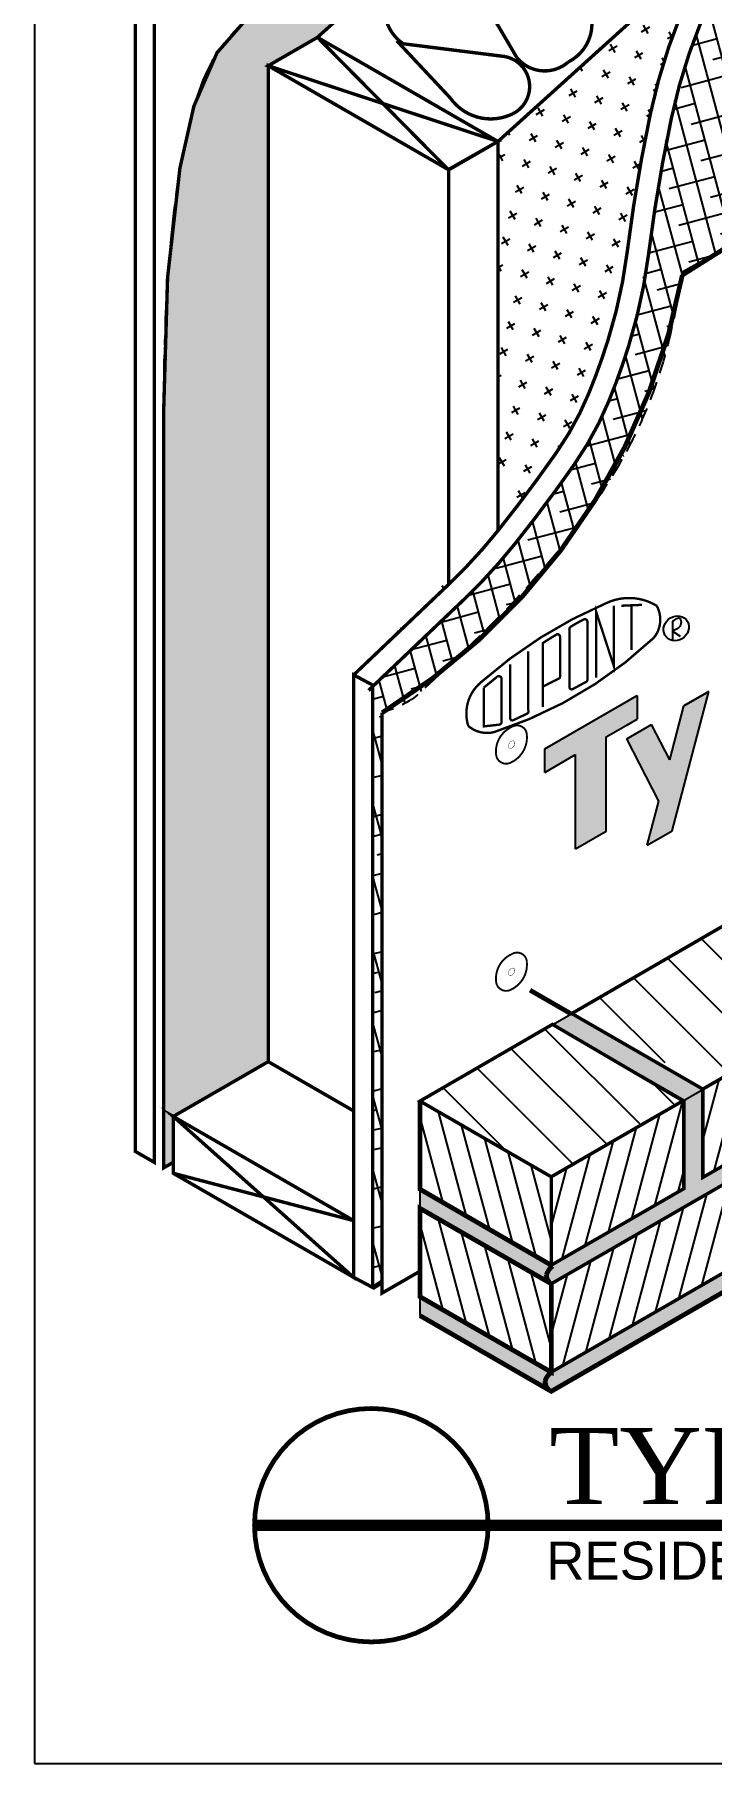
# Model space of a CAD drawing. Extents: x -7.5 to 66.5, y -293.2 to -219.2.
# Drawn here: x -7.46 to 10.4, y -293.16 to -247.5 of the extents above; entities that cross this region are included whole.
import ezdxf

# ---------------------------------------------------------------- set-up
doc = ezdxf.new("R2010")
doc.units = 0
doc.header["$MEASUREMENT"] = 0
doc.linetypes.add('CENTER', pattern=[2, 1.25, -0.25, 0.25, -0.25])
doc.linetypes.add('DASHED', pattern=[0.75, 0.5, -0.25])
doc.layers.get('0').update_dxf_attribs({"linetype": 'CONTINUOUS'})
for name, color, linetype in [('CLADDING', 242, 'CONTINUOUS'), ('DUPONTLOGO', 7, 'CONTINUOUS'), ('FASTENING', 1, 'CONTINUOUS'), ('INSULATION', 40, 'CONTINUOUS'), ('STRUCTURE', 7, 'CONTINUOUS'), ('TITLE', 7, 'CONTINUOUS'), ('TYVEK', 5, 'DASHED'), ('VAPOURBARRIER', 114, 'CENTER')]:
    doc.layers.add(name, color=color, linetype=linetype)
doc.styles.add('DETAILS', font='sanss___.ttf', dxfattribs={"height": 1})
doc.styles.add('TITLE', font='TIMES.TTF', dxfattribs={"height": 2})

# ---------------------------------------------------------------- blocks, each defined once
blk = doc.blocks.new('A$C1409495A')
at = {"layer": 'DUPONTLOGO', "color": 242}
for p, q in [((0.2343235615273898, 0.523827359091797), (0.2343235615273898, 1.616091367395711e-07)), ((0.2343235615273898, 0.2619137603504669), (0.4408312526641112, 0.1288168849679323))]:
    blk.add_line(p, q, dxfattribs=at)
blk.add_ellipse((0.333973993873542, 0.3360725358395484), major_axis=(0.2603864479023359, 0.231586749987972), ratio=0.9031737347499492, dxfattribs=at)
blk.add_spline([(0.2343235615273898, 0.523827359091797), (0.4345512185534517, 0.5967801724010542), (0.456416738787766, 0.4563911861724819), (0.2343235615273898, 0.2619137603504669)], degree=3, dxfattribs=at)
blk = doc.blocks.new('A$C235C7AA6')
at = {"layer": 'DUPONTLOGO', "color": 242, "const_width": 0.0625}
for points in [[(5.053438395864305, 3.391175599453163, 0.2530471761235015), (3.720675526179093, 3.459164116987722, 0.07972335578768912), (0.4339447446127451, 1.385252718025413, 0.3090981042493069), (0.0816613690703889, 0.215442131146574, 0.2445789777812918), (0.7657789845225125, 0.05438130078528047, 0.1119686500757733), (4.975578483875779, 2.541518416293684, 0.3084123611654776), (5.053438395864305, 3.391175599453163, -44.22692214510914)], [(2.973354735814155, 2.947594645697109), (2.795485166980598, 2.844487362579002, 0.250511363810235), (2.749241240464016, 2.769823238802246), (2.75279791138064, 1.240985153079919, 0.5403660809179712), (2.834618153197425, 1.187655059820599), (3.190354889331047, 1.379648046386137, 0.336420183187035), (3.225928803097759, 1.457866734574736), (3.225928803097759, 2.968928676214546, 0.5629036599054754), (3.126322805164364, 3.029369559309089), (2.973354735814155, 2.947594645697109)], [(2.045471887237909, 0.7146106380560013), (2.045471887237909, 2.405108320020645), (2.403655785872616, 2.627856593806655, -0.610724942295144), (2.503151313271246, 2.568191403039236), (2.503151313271246, 1.522071469518778, -0.1623462477363966), (2.487233950114387, 1.474340645713937), (2.061391651928261, 1.259546955558335)], [(1.188344431259395, 1.848025986411471), (1.188344431259395, 0.4219288009817319, 0.4650930146505482), (1.258023505369238, 0.3632236748080686), (1.632468186432561, 0.5393373923179752, 0.3893833228188269), (1.665508482496989, 0.6200559026749488), (1.665508482496989, 2.183057671025836)], [(0.489969906972874, 1.227383130664293), (0.489969906972874, 0.2044060690836886), (0.8945538317934734, 0.2496702909484156, 0.4287751426516672), (0.960977843193632, 0.337182337961849), (0.960977843193632, 1.456722297715032, 0.6741805998924768), (0.8341696768111433, 1.508022635034422), (0.489969906972874, 1.227383130664293)]]:
    blk.add_lwpolyline(points, format="xyb", dxfattribs=at)
for points in [[(3.45396943125894, 1.489112277336233), (3.453969431259395, 3.240084655674082), (3.922719431259281, 1.799054998622523), (3.922719431259395, 3.390737997939311)], [(4.118031931259281, 3.390737997939311), (4.664906931259111, 3.414419352518507), (4.390437135866705, 3.40340441309786), (4.390437135866705, 2.225946646577995)]]:
    blk.add_lwpolyline(points, dxfattribs=at)
at = {"layer": 'DUPONTLOGO', "color": 242}
blk.add_blockref('A$C1409495A', (5.235941848613777, 2.459505094448105), dxfattribs=at)
blk = doc.blocks.new('A$C75422246')
at = {"layer": 'STRUCTURE'}
for points, const_width in [([(1.674398539479625, 1.577320099107055, 0.5655532621440619), (0.8987215331621883, 1.993011479701181, 0.3241944426603776), (0.04997871842306267, 0.5605629665240031, 0.5650898043133372), (0.848136404993511, 0.1111688816761216, 0.3155850526292971), (1.674398539479625, 1.577320099107055, 0.577350269189626)], 0.1), ([(1.031631028562803, 1.151078264046731, 0.5655532621440619), (0.8764956272993167, 1.234216540165562, 0.3241944426603776), (0.7067470643514895, 0.9477268375301264, 0.5650898043133372), (0.8663786016655806, 0.8578480205605388, 0.3155850526292971), (1.031631028562803, 1.151078264046731, 0.577350269189626)], 0.02)]:
    blk.add_lwpolyline(points, format="xyb", dxfattribs=dict(at, const_width=const_width))
blk = doc.blocks.new('A$C374643C7')
at = {"layer": 'INSULATION', "xscale": 0.5, "yscale": 0.5, "zscale": 0.5}
blk.add_blockref('A$C75422246', (-9.447751381230773e-08, -7.725697237503937e-07), dxfattribs=at)

msp = doc.modelspace()

# ---------------------------------------------------------------- hatches: boundary and pattern name
at = {"layer": 'CLADDING'}
h = msp.add_hatch(dxfattribs=at)
h.set_pattern_fill('ZIGZAG', color=254, scale=4, angle=59.99999999999999, style=0)
h.set_pattern_definition([(59.99999999999999, (-379.8492787600583, -262.6702526247009), (-0.1830127018922192, 0.6830127018922194), [0.5, -0.5]), (150, (-379.5992787600583, -262.2372399228086), (-0.6830127018922193, -0.1830127018922192), [0.5, -0.5])])
edge = h.paths.add_edge_path()
edge.add_line((12.56521923045273, -236.3013013002542), (13.86425733612981, -235.5513013002541))
edge.add_line((13.86425733612981, -235.5513013002541), (26.42162569100418, -228.301301300254))
edge.add_line((26.42162569100418, -228.301301300254), (27.47066379668076, -227.6956388675515))
edge.add_line((27.47066379668076, -227.6956388675515), (27.47066379668075, -227.4069637329567))
edge.add_line((27.47066379668075, -227.4069637329567), (2.302463425002475, -241.9378309925634))
edge.add_spline(control_points=[(2.302463425002486, -241.9378309925635), (-0.7578864473253475, -246.7125052989014), (-4.210912280244713, -246.9748518839021), (-4.049229298362945, -257.2456069903071), (-4.046924067808902, -257.2385408568867), (-4.049229298362945, -257.2456069903071)], knot_values=[0, 0, 0, 0, 6.202530179452576, 17.27267891957846, 17.29541825971954, 17.29541825971954, 17.29541825971954, 17.29541825971954], degree=3, periodic=0)
edge.add_line((-4.049229298362945, -257.2456069903071), (-4.049229298362945, -277.4301381399812))
edge.add_line((-4.049229298362945, -277.4301381399812), (-3.799229298362945, -277.2858005726837))
edge.add_line((-3.799229298362945, -277.2858005726837), (-3.799229298362945, -276.0744757072788))
edge.add_line((-3.799229298362945, -276.0744757072788), (-1.291187230098046, -274.6264569440273))
edge.add_line((-1.291187230098046, -274.6264569440273), (-1.29118723009816, -248.319823327521))
edge.add_line((-1.29118723009816, -248.319823327521), (0.007850875578626404, -247.5698233275211))
edge.add_line((0.007850875578626305, -247.5698233275211), (12.56521923045273, -236.3013013002542))
h = msp.add_hatch(dxfattribs=at)
h.set_pattern_fill('ANSI38', color=63, scale=4, angle=59.99999999999999, style=0)
h.set_pattern_definition([(104.9999999999999, (-379.8492787600583, -262.6702526247009), (-0.4829629131445342, -0.1294095225512603), []), (195, (-379.8492787600583, -262.6702526247009), (-0.836516303737808, -0.7417819582470547), [1.25, -0.75])])
edge = h.paths.add_edge_path()
edge.add_line((18.37860621491111, -239.287995596102), (32.96391042245198, -230.8671662856655))
edge.add_line((32.96391042245198, -230.8671662856655), (32.96391042245198, -230.5784911510707))
edge.add_line((32.96391042245198, -230.5784911510707), (14.24407271690315, -241.3863944895556))
edge.add_spline(control_points=[(14.24407271690319, -241.3863944895556), (12.50161032017576, -243.4103617410117), (8.734683725722505, -247.7858570631097), (9.050378561075206, -257.6512760856255), (4.096585503506446, -262.2393091650613), (1.463910422450169, -264.6776024524316)], knot_values=[0, 0, 0, 0, 7.79390535834013, 16.84918390441189, 27.11992689184162, 27.11992689184162, 27.11992689184162, 27.11992689184162], degree=3, periodic=0)
edge.add_line((1.463910422451761, -264.6776024524302), (1.463910422451647, -280.5901802743172))
edge.add_line((1.463910422451647, -280.5901802743172), (1.713910422451536, -280.4458427070198))
edge.add_line((1.713910422451536, -280.4458427070198), (1.713910422451647, -265.4112754323003))
edge.add_spline(control_points=[(1.713910422451647, -265.4112754323004), (2.367574515841454, -265.2036648713885), (2.592477150118668, -264.9953698733123), (4.23404816696592, -263.4657238564826), (5.646429382002736, -262.1036399640757), (7.358153280000977, -259.8634105255206), (7.846405212915158, -259.1202030481373), (8.460484084051302, -257.9311430086893), (8.645380967806148, -257.5224625630718), (8.968024025655211, -256.6785204932335), (9.102992795697617, -256.2489112991522), (9.401769770598378, -255.13375897653), (9.537478421907224, -254.4437693268456), (9.654143227537531, -253.7586325255078)], knot_values=[13.64538803699946, 13.64538803699946, 13.64538803699946, 13.64538803699946, 14.51989920579396, 14.51989920579396, 20.03308609947003, 20.03308609947003, 22.57030622210672, 22.57030622210672, 23.83891628342507, 23.83891628342507, 25.10752634474342, 25.10752634474342, 27.11992689184159, 27.11992689184159, 27.11992689184159, 27.11992689184159], degree=3, periodic=0)
edge.add_line((9.654143227535206, -253.7586325255189), (11.1783129104685, -252.8786527487867))
edge.add_line((11.1783129104685, -252.8786527487867), (11.17831291046849, -252.389759412811))
edge.add_arc((26.84634182090389, -252.4709839168622), 15.66823944667357, 122.71356302122581, 179.7029760659582, ccw=False)
h = msp.add_hatch(color=253, dxfattribs=at)
h.paths.add_polyline_path([(30.1780120375898, -252.4636393398136, -0.5074293250186993), (30.17801203758978, -251.9636393398136), (26.71391042245199, -249.9636393398136), (26.71391042245199, -250.4636393398136)])
h.paths.add_polyline_path([(22.71391042245199, -255.1063737499056), (22.71391042245199, -255.6063737499056), (26.18441754165916, -257.6100719694045), (26.28299256211524, -257.5531596548088, -0.7894647911957463), (26.17801203758971, -257.1063737499055)])
h.paths.add_polyline_path([(18.71391042245199, -260.2565045989952), (18.71391042245198, -260.7565045989952), (22.17801203759042, -262.7565045989957, -0.5074293250195784), (22.17801203758957, -262.2565045989951)])
h.paths.add_polyline_path([(14.72031592652142, -265.4029372285862), (14.72031592652144, -265.9029372285861), (18.17801203759139, -267.8992390090883, -0.5074293250205554), (18.17801203758959, -267.3992390090872)])
h.paths.add_polyline_path([(14.1844175416589, -273.045671638678), (14.19848962914263, -273.0375471151812, -0.5527897492273373), (14.17801203758957, -272.5419734191792), (10.72031592652142, -270.5456716386781), (10.72031592652144, -271.0456716386781)])
h.paths.add_polyline_path([(9.681214789624011, -275.6455969597807), (10.17801203758944, -275.3587709349353), (10.17801203758944, -275.3513744959378), (6.720315926521215, -273.3550727154366), (6.21711317448642, -273.6455969597808)])
h.paths.add_polyline_path([(6.178012037590195, -280.5015053450276, -0.5074293250193457), (6.178012037589607, -280.0015053450271), (2.713910422451761, -278.0015053450269), (2.713910422451761, -278.5015053450271)])
h.paths.add_polyline_path([(6.178012037590195, -283.3348386783611, -0.5074293250196761), (6.178012037589434, -282.8348386783605), (2.713910422451761, -280.8348386783605), (2.713910422451761, -281.3348386783606)])
h = msp.add_hatch(dxfattribs=at)
h.set_pattern_fill('ANSI31', color=256, scale=8, angle=90, style=0)
h.set_pattern_definition([(135, (-391.842873255989, -278.1021540744756), (-0.7071067811865476, -0.7071067811865475), [])])
h.paths.add_polyline_path([(14.28749420645414, -272.9861602985114), (10.82339259131635, -270.9861602985114), (6.823392591316122, -273.29556137527), (10.28749420645403, -275.29556137527)])
h = msp.add_hatch(dxfattribs=at)
h.set_pattern_fill('ANSI31', color=256, scale=4, angle=30, style=0)
h.set_pattern_definition([(74.99999999999999, (-395.8492787600586, -283.2485867040664), (-0.4829629131445341, 0.1294095225512605), [])])
h.paths.add_polyline_path([(17.67801203758944, -273.3545808103489), (17.67801203758944, -271.0212474770155), (10.17801203758944, -275.3513744959378), (10.17801203758955, -277.6847078292711)])
h = msp.add_hatch(dxfattribs=at)
h.set_pattern_fill('ANSI31', color=256, scale=8, angle=90, style=0)
h.set_pattern_definition([(135, (-379.8492787600583, -262.6702526247009), (-0.7071067811865476, -0.7071067811865475), [])])
h.paths.add_polyline_path([(2.713910422451956, -275.6681720116939), (6.178012037589444, -277.6681720116938), (9.678012037589326, -275.6474460695301), (9.678012037589324, -275.6437478500313), (6.217113174486435, -273.6455969597808)])
msp.add_hatch(color=254, dxfattribs=at).paths.add_polyline_path([(13.67801203758944, -276.1713783261049), (13.67801203758944, -278.5047116594383), (6.178012037589554, -282.8348386783605, 0.5074293250188395), (6.17801203758944, -283.3348386783605), (14.17801203758955, -278.7160365248435), (14.17801203758955, -275.38270319151), (10.17801203758944, -277.6921042682686), (10.17801203758944, -275.3587709349353), (9.678012037589326, -275.6474460695301), (9.678012037589326, -277.9807794028634), (6.178012037590349, -280.0015053450264, 0.5074293250196268), (6.17801203758944, -280.5015053450271)])
h = msp.add_hatch(dxfattribs=at)
h.set_pattern_fill('ANSI31', color=256, scale=4, angle=59.99999999999999, style=0)
h.set_pattern_definition([(104.9999999999999, (-403.8492787600586, -290.7081186299147), (-0.4829629131445342, -0.1294095225512603), [])])
h.paths.add_polyline_path([(6.17801203758944, -277.668172011694), (2.713910422451761, -275.668172011694), (2.713910422451761, -278.0015053450273), (6.17801203758944, -280.0015053450273)])
h = msp.add_hatch(dxfattribs=at)
h.set_pattern_fill('ANSI31', color=256, scale=4, angle=30, style=0)
h.set_pattern_definition([(74.99999999999999, (-407.8266815453395, -290.1711398653384), (-0.4829629131445341, 0.1294095225512605), [])])
h.paths.add_polyline_path([(9.700609252308539, -277.9677328948624), (9.700609252308539, -275.634399561529), (6.200609252308539, -277.6551255036927), (6.200609252308425, -279.9884588370262)])
h = msp.add_hatch(dxfattribs=at)
h.set_pattern_fill('ANSI31', color=256, scale=4, angle=30, style=0)
h.set_pattern_definition([(74.99999999999999, (-399.8492787600586, -288.3987175531558), (-0.4829629131445341, 0.1294095225512605), [])])
h.paths.add_polyline_path([(13.67801203758944, -278.5047116594383), (13.67801203758944, -276.1713783261049), (6.17801203758944, -280.5015053450271), (6.178012037589554, -282.8348386783605)])
h = msp.add_hatch(dxfattribs=at)
h.set_pattern_fill('ANSI31', color=256, scale=4, angle=59.99999999999999, style=0)
h.set_pattern_definition([(104.9999999999999, (-403.8492787600586, -293.5414519632479), (-0.4829629131445342, -0.1294095225512603), [])])
h.paths.add_polyline_path([(6.17801203758944, -280.5015053450272), (2.713910422451761, -278.5015053450272), (2.713910422451761, -280.8348386783606), (6.17801203758944, -282.8348386783606)])
at = {"layer": 'DUPONTLOGO'}
for points in [[(10.33731098469633, -264.8456888766599), (9.681662168648485, -265.2242278970994), (9.306805888975255, -266.6506159527052), (8.827896291283015, -265.7171498562209), (8.172247475235334, -266.0956888766599), (9.018935311722482, -267.7460095080999), (8.713513352600785, -268.9081888766597), (9.369162168648488, -268.5296498562208)], [(6.819082781822146, -266.5160949584163), (6.819082781822146, -269.0160949584163), (7.630981597869949, -268.5473449584163), (7.630981597870288, -266.0473449584163), (8.44288041391809, -265.5785949584163), (8.44288041391809, -264.9535949584162), (6.007183965774345, -266.3598449584163), (6.007183965774345, -266.9848449584163)]]:
    msp.add_hatch(color=182, dxfattribs=at).paths.add_polyline_path(points)
at = {"layer": 'INSULATION'}
h = msp.add_hatch(dxfattribs=at)
h.set_pattern_fill('CROSS', color=256, scale=2, angle=30, style=0)
h.set_pattern_definition([(30, (-379.8492787600583, -262.6702526247009), (0.1830127018922194, 0.6830127018922193), [0.25, -0.75]), (120, (-379.6785255845853, -262.7160058001739), (-0.6830127018922193, 0.1830127018922194), [0.2499999999999999, -0.7499999999999996])])
edge = h.paths.add_edge_path()
edge.add_spline(control_points=[(0.963910422451761, -264.4118978853922), (3.596585503507906, -261.9736045980219), (8.550378561076819, -257.3855715185861), (8.291344179850801, -249.2907836859702), (10.15593841752595, -245.8190261823817), (10.68601597513099, -245.0041122801167)], knot_values=[4.867445398204012, 4.867445398204012, 4.867445398204012, 4.867445398204012, 15.13818838563371, 24.1934669317055, 27.11992689184154, 27.11992689184154, 27.11992689184154, 27.11992689184154], degree=3, periodic=0)
edge.add_line((10.68601597513501, -245.0041122801094), (4.770990596393005, -250.3198233275213))
edge.add_line((4.770990596393005, -250.3198233275213), (4.770990596393119, -260.5802695127226))

# ---------------------------------------------------------------- linework, layer by layer
at = {"const_width": 0.125}
msp.add_lwpolyline([(1.429325841065747, -283.7878641447263, -1), (1.429325841065747, -289.9539461256776, -1), (1.429325841065747, -283.7878641447263, -0.7496004211099251)], format="xyb", dxfattribs=at)
at = {"layer": 'CLADDING'}
for p, q in [((6.17801203758944, -283.3348386783606), (37.67801203759012, -265.148305198887)), ((2.713910422451761, -275.668172011694), (10.72031592652132, -271.045671638678)), ((6.17801203758944, -277.6681720116937), (17.67801203758944, -271.028643916013)), ((10.17801203758944, -275.3513744959378), (6.713910422451761, -273.3513744959378)), ((10.17801203758944, -277.6921042682686), (17.67801203758944, -273.3619772493464)), ((9.674809285554545, -275.6418987402819), (6.210707670416866, -273.6418987402819)), ((10.17801203758944, -275.3513744959378), (10.17801203758944, -277.6921042682685)), ((6.178012037589667, -277.6681720116939), (2.713910422451988, -275.6681720116939)), ((2.713910422451761, -275.668172011694), (2.713910422451761, -281.3348386783606)), ((9.678012037589326, -275.6400496305326), (9.678012037589326, -277.9807794028635)), ((6.17801203758944, -280.5015053450271), (13.67801203758944, -276.1713783261049)), ((6.17801203758944, -280.001505345027), (2.713910422451761, -278.001505345027)), ((6.178012037589667, -277.6681720116939), (6.17801203758944, -280.0015053450271)), ((6.17801203758944, -280.001505345027), (9.678012037589212, -277.9807794028634)), ((6.17801203758944, -280.5015053450271), (2.713910422451761, -278.5015053450271)), ((6.17801203758944, -282.8348386783605), (13.67801203758944, -278.5047116594384)), ((6.17801203758944, -282.8348386783605), (2.713910422451761, -280.8348386783605)), ((6.17801203758944, -280.501505345027), (6.17801203758944, -282.8348386783605)), ((6.17801203758944, -283.3348386783606), (2.713910422451988, -281.3348386783607))]:
    msp.add_line(p, q, dxfattribs=at)
at = {"layer": 'CLADDING', "color": 7, "const_width": 0.125}
msp.add_lwpolyline([(37.67801203759012, -265.148305198887), (6.178012037589895, -283.3348386783608), (2.713910422451761, -281.3348386783605)], dxfattribs=at)
at = {"layer": 'CLADDING'}
for points, const_width in [([(10.71391042245176, -271.0419734191792), (6.720315926521209, -273.3550727154366), (10.17801203758944, -275.3513744959378), (14.17801203758955, -273.0419734191792), (10.71391042245176, -271.0419734191792)], 0.09), ([(17.67801203758944, -271.0212474770157), (17.67801203758955, -273.3545808103489), (10.17801203758933, -277.6847078292711), (10.17801203758944, -275.3513744959378), (17.67801203758944, -271.0212474770157)], 0.09), ([(9.678012037589326, -275.6400496305326), (9.678012037589212, -277.9807794028634), (6.178012037590577, -280.0015053450264), (6.17801203758944, -277.6681720116937), (9.65405900518357, -275.6612753592375), (6.210707670416866, -273.6418987402819), (2.713910422451761, -275.6681720116937), (6.178012037589667, -277.6681720116936)], 0.09), ([(2.713910422347737, -275.668172011754), (2.713910422451761, -277.9960883043964), (6.178012037590577, -280.0015053450264)], 0.125), ([(13.67801203758967, -276.1639818871075), (13.67801203758978, -278.4973152204409), (6.178012037589554, -282.8274422393631), (6.178012037589667, -280.4941089060296), (13.67801203758967, -276.1639818871075)], 0.09), ([(2.713910422451761, -278.5015053450272), (2.715627555525032, -280.8358300656027), (6.178012037589554, -282.8274422393631), (6.178012037589667, -280.4941089060296), (2.713910422451761, -278.5015053450272)], 0.125)]:
    msp.add_lwpolyline(points, dxfattribs=dict(at, const_width=const_width))
at = {"layer": 'CLADDING', "color": 7, "const_width": 0.125}
for points in [[(6.217488121507188, -280.0242968727034, 0.1448865171880979), (6.051154706335012, -280.2515053450267, 0.2071864542665244), (6.148955555049326, -280.4773951784857, -0.7567737979507131)], [(6.17801203758944, -282.8348386783605, 0.1448865171880979), (6.011678622417264, -283.0620471506837, 0.2071864542665244), (6.109479471131579, -283.2879369841428, -0.7567737979507131)]]:
    msp.add_lwpolyline(points, format="xyb", dxfattribs=at)
at = {"layer": 'CLADDING', "color": 7}
for centre in [(6.360923096209433, -280.2515053450271), (6.321447012291685, -283.0620471506842)]:
    msp.add_arc(centre, 0.3097683898744641, 126.1908532052328, 233.8091467946099, dxfattribs=at)
at = {"layer": 'CLADDING'}
msp.add_arc((6.360923096209206, -283.0848386783605), 0.3097683898744348, 126.19085320538, 233.8091467946215, dxfattribs=at)
at = {"layer": 'DUPONTLOGO', "color": 182}
for p, q in [((9.36916216864853, -268.5296498562207), (10.33731098469633, -264.8456888766599)), ((10.33731098469633, -264.8456888766599), (9.68166216864853, -265.2242278970989)), ((9.68166216864887, -265.2242278970991), (10.33731098469633, -264.8456888766599)), ((6.007183965774345, -266.3598449584163), (8.44288041391809, -264.9535949584163)), ((8.44288041391809, -264.9535949584163), (8.44288041391809, -265.5785949584163)), ((9.306805888975248, -266.6506159527052), (9.68166216864853, -265.2242278970991)), ((7.63098159787063, -266.047344958416), (8.44288041391809, -265.5785949584163)), ((8.172247475235338, -265.7348449584163), (8.44288041391809, -265.5785949584163)), ((8.172247475235338, -266.0956888766599), (8.827896291282912, -265.7171498562211)), ((8.172247475235338, -266.0956888766599), (8.827896291282684, -265.7171498562211)), ((9.306805888975248, -266.6506159527052), (8.827896291282912, -265.7171498562208)), ((7.630981597869948, -268.5473449584163), (7.630981597870289, -266.0473449584164)), ((9.018935311722714, -267.7460095081003), (8.172247475235338, -266.0956888766599)), ((6.007183965774345, -266.9848449584163), (6.007183965774345, -266.3598449584161)), ((6.007183965774345, -266.9848449584163), (6.819082781822146, -266.5160949584164)), ((6.819082781822146, -269.0160949584163), (6.819082781822146, -266.5160949584163)), ((8.713513352600728, -268.9081888766599), (9.018935311722487, -267.7460095080999)), ((7.630981597869948, -268.5473449584163), (6.819082781822146, -269.0160949584163)), ((8.713513352600387, -268.9081888766599), (9.36916216864887, -268.5296498562205))]:
    msp.add_line(p, q, dxfattribs=at)
at = {"layer": 'FASTENING', "const_width": 0.125}
msp.add_lwpolyline([(6.713910422451647, -273.3705453817732), (5.617631213592347, -272.7376082854313)], dxfattribs=at)
at = {"layer": 'INSULATION'}
for p, q in [((0.00785087557864017, -247.5698233275209), (12.56521923045301, -236.3013013002541)), ((10.68601597512856, -245.0041122801152), (4.770990596393233, -250.3198233275211))]:
    msp.add_line(p, q, dxfattribs=at)
at = {"layer": 'INSULATION', "const_width": 0.09}
for points in [[(0.00193067835147076, -247.5732413549838), (12.56521923045324, -236.3013013002541)], [(4.770990596391641, -250.3198233275225), (10.73412704096171, -244.9305488863588)]]:
    msp.add_lwpolyline(points, dxfattribs=at)
for points in [[(2.048794099134003, -246.0565157707553, 0.4440705377667838), (2.269954137103375, -247.7391750656582), (4.965634961066234, -248.0782502652204, -0.755324433505207), (5.07616987455824, -249.6263558535516, -0.3502475624283515), (3.514980917480092, -249.1726617778147), (2.10124747515143, -247.6610261396558)], [(7.135101299800332, -246.7071363770864, -0.4122668321748071), (6.630434379130381, -248.2184213327574, -0.4290572560126745), (5.270449448385262, -248.1032549485736), (3.89928371094328, -245.7702995315173, 0.4190233518637325)]]:
    msp.add_lwpolyline(points, format="xyb", dxfattribs=at)
at = {"layer": 'STRUCTURE'}
for p, q in [((-4.799229298362945, -276.997125438089), (-4.799229298362945, -245.171969794316)), ((-4.299229298362945, -277.2858005726838), (-4.299229298362945, -245.4606449289109)), ((-1.291187230098046, -248.319823327521), (0.00785087557864017, -247.5698233275209)), ((0.00785087557864017, -247.569823327521), (3.460756672514151, -251.0633594188682)), ((4.770990596393005, -250.319823327521), (0.00785087557864017, -247.569823327521)), ((-1.29118723009816, -248.319823327521), (-1.291187230098046, -274.6264569440272)), ((3.471952490716319, -251.069823327521), (-1.291187230098046, -248.319823327521)), ((4.770990596393005, -250.319823327521), (-1.291187230098046, -248.319823327521)), ((3.471952490716546, -251.0698233275211), (4.770990596393233, -250.3198233275211)), ((4.770990596393005, -250.3198233275212), (4.770990596393119, -260.6015673871455)), ((3.471952490716774, -251.069823327521), (3.47195249071666, -262.0196009492477)), ((0.963910422451761, -264.4118978853922), (0.9639104224516473, -280.3244757072787)), ((1.463910422451761, -264.6776024524307), (0.963910422451761, -264.4118978853922)), ((1.463910422451647, -280.5901802743172), (1.463910422451761, -264.6776024524302)), ((-3.799229298362945, -276.0744757072788), (-1.291187230097933, -274.6264569440273)), ((0.9639104224516473, -275.9284381807756), (-1.291187230097933, -274.6264569440273)), ((0.963910422451761, -278.8244757072787), (-3.799229298362718, -276.0744757072787)), ((-3.799229298362718, -276.0744757072787), (0.963910422451761, -280.3244757072787)), ((-3.799229298362945, -276.0744757072786), (-3.799229298362945, -277.5744757072786)), ((-4.299229298362945, -277.2858005726838), (-4.799229298362945, -276.9971254380889)), ((-3.799229298362832, -277.2858005726837), (-4.049229298362945, -277.4301381399812)), ((0.963910422451761, -278.8244757072787), (-3.799229298362832, -277.5744757072786)), ((0.963910422451761, -280.3244757072787), (-3.799229298362832, -277.5744757072786)), ((1.463910422451647, -280.5901802743172), (0.9639104224519883, -280.3244757072788)), ((1.463910422451647, -280.5901802743172), (1.713910422451534, -280.4458427070198))]:
    msp.add_line(p, q, dxfattribs=at)
msp.add_lwpolyline([(-7.457580742422408, -293.1630578595159), (66.54241925757759, -293.1630578595159), (66.54241925757759, -219.1630578595159), (-7.457580742422408, -219.1630578595159)], close=True, dxfattribs=at)
at = {"layer": 'STRUCTURE', "const_width": 0.09}
for points in [[(0.9639104224518746, -264.4118978853922), (3.47195249071666, -262.0196009492477, 0.03370422444085926), (4.770990596393119, -260.6015673871455, 0.01612494577826258), (6.318269613405221, -258.532066641852, 0.05565526587535891), (7.176002802804362, -256.9566000513972, 0.0209138494887334), (7.67649807250308, -255.5662686728284, 0.04479910819462108), (8.18306222361474, -253.2374159398672, -0.02073115222964417), (8.79325481553866, -249.5975797696948, -0.04506024657633818), (9.600238721046196, -246.9666038851573, -0.06030027531132316), (10.73412473085824, -244.9305520641436, -0.02003051365681012), (13.74407271690319, -241.1206899225171, -4.066845771023491)], [(1.354718806295239, -264.8216145273778), (3.862760874560024, -262.4293175912334, 0.03370422444086048), (5.213304287788958, -260.9550606940213, 0.01612494577826335), (6.782446185684591, -258.8563181327494, 0.05565526587535995), (7.700265851782035, -257.1704859440572, 0.02091384948873385), (8.216797517966995, -255.7356068812566, 0.04479910819462071), (8.744884219253152, -253.307807450855, -0.02073115222964625), (9.347317120849027, -249.7142583085798, -0.04506024657633737), (10.12443501706781, -247.1806533253328, -0.06030027531132479), (11.19211380749772, -245.2634858793098, -0.01516123680328012), (14.23199561948677, -241.3799766096753, -0.02003051365681061)]]:
    msp.add_lwpolyline(points, format="xyb", dxfattribs=at)
at = {"layer": 'STRUCTURE'}
for points, const_width in [([(-4.799229298362945, -245.171969794316), (-4.299229298362945, -245.4606449289109), (-4.299229298362945, -277.2858005726838), (-4.799229298362945, -276.9971254380889), (-4.799229298362945, -245.171969794316)], 0.09), ([(3.471952490716774, -251.0698233275213), (4.770990596393005, -250.3198233275213), (0.00785087557864017, -247.5698233275209), (-1.291187230098046, -248.319823327521), (4.770990596391641, -250.3198233275205), (3.460756672514037, -251.0633594188681), (0.00785087557864017, -247.569823327521)], 0.09), ([(-1.291187230097933, -274.6264569440273), (-1.291187230098046, -248.319823327521), (3.471952490716774, -251.0698233275213), (3.47195249071666, -262.0196009492477)], 0.09), ([(4.770990596391641, -250.3198233275205), (4.770990596393119, -260.6015673871455)], 0.09), ([(0.9639104224518746, -264.4118978853922), (1.463910422451761, -264.6776024524302), (1.463910422451647, -280.5901802743172), (0.9639104224515336, -280.3244757072785), (0.963910422451761, -264.4118978853921)], 0.09), ([(-3.799229298362945, -276.0744757072788), (-1.291187230098046, -274.6264569440273), (0.9639104224516473, -275.9284381807756), (0.9639104224516473, -278.8244757072786)], 0.09), ([(-3.799229298362718, -276.0744757072787), (-3.799229298362945, -277.5744757072785), (0.9639104224516473, -280.3244757072785), (0.963910422451761, -278.8244757072787), (-3.799229298362718, -276.0744757072787), (0.9639104224515336, -280.3244757072785), (0.9639104224516473, -278.8244757072786), (-3.799229298362604, -277.5744757072787)], 0.09), ([(1.473897654624636, -280.5954875807181), (1.713910422451534, -280.4458427070198)], 0.125)]:
    msp.add_lwpolyline(points, dxfattribs=dict(at, const_width=const_width))
at = {"layer": 'TITLE', "const_width": 0.3}
msp.add_lwpolyline([(-1.653715149409891, -286.870905135202), (59.43232206256447, -286.870905135202)], dxfattribs=at)
at = {"layer": 'TYVEK'}
for p, q in [((9.654143227550605, -253.75863252551), (11.17831291046849, -252.8786527487867)), ((1.713910422451534, -280.7391119551258), (1.713910422451647, -265.4112754323004)), ((1.713910422451534, -280.7391119551258), (2.713910422451761, -280.1617616859362))]:
    msp.add_line(p, q, dxfattribs=at)
at = {"layer": 'TYVEK', "const_width": 0.125}
msp.add_lwpolyline([(11.17831291046849, -252.8786527487911), (9.638827875131767, -253.8479545293856, -0.2114567591956374), (1.713910422451761, -265.4112754323004, 3.173013914770129)], format="xyb", dxfattribs=at)
at = {"layer": 'TYVEK', "const_width": 0.09}
msp.add_lwpolyline([(1.713910422451647, -265.4112754322986), (1.713910422451534, -280.7391119551258), (2.713910422451761, -280.1617616859362)], dxfattribs=at)
at = {"layer": 'TYVEK'}
msp.add_open_spline([(9.654143227537531, -253.7586325255078), (9.537478421907224, -254.4437693268456), (9.401769770598378, -255.13375897653), (9.102992795697617, -256.2489112991522), (8.968024025655211, -256.6785204932335), (8.645380967806148, -257.5224625630718), (8.460484084051302, -257.9311430086893), (7.846405212915158, -259.1202030481373), (7.358153280000977, -259.8634105255206), (5.646429382002736, -262.1036399640757), (4.23404816696592, -263.4657238564826), (2.592477150118668, -264.9953698733123), (2.367574515841454, -265.2036648713885), (1.713910422451647, -265.4112754323004)], degree=3, knots=[13.64538803699946, 13.64538803699946, 13.64538803699946, 13.64538803699946, 15.65778858409763, 15.65778858409763, 16.92639864541598, 16.92639864541598, 18.19500870673433, 18.19500870673433, 20.73222882937102, 20.73222882937102, 26.24541572304709, 26.24541572304709, 27.11992689184159, 27.11992689184159, 27.11992689184159, 27.11992689184159], dxfattribs=at)
at = {"layer": 'VAPOURBARRIER'}
msp.add_line((-4.049229298362945, -277.4301381399812), (-4.049229298362945, -257.2456069903071), dxfattribs=at)
at = {"layer": 'VAPOURBARRIER', "const_width": 0.09}
msp.add_lwpolyline([(-3.799229298362945, -277.2858005726837), (-4.049229298362945, -277.4301381399812), (-4.049229298362945, -257.3586587048798), (-3.948238041385423, -253.9177837926462), (-3.623172226011263, -251.0275209739101), (-3.253929966596218, -249.3879746203018), (-2.641823346534295, -247.9756617278126), (-1.856835456018928, -247.0774324961341), (-0.7211495490381026, -246.0010702526755), (0.5632935986787402, -244.4332427730101), (1.528991168406435, -243.1037122058824), (2.302463425000212, -241.9378309925648), (27.47066379668075, -227.4069637329567), (27.47066379668075, -227.6366051253924)], dxfattribs=at)
at = {"layer": 'VAPOURBARRIER'}
msp.add_open_spline([(2.302463425002486, -241.9378309925635), (-0.7578864473253475, -246.7125052989014), (-4.210912280244713, -246.9748518839021), (-4.049229298362945, -257.2456069903071), (-4.046924067808902, -257.2385408568867), (-4.049229298362945, -257.2456069903071)], degree=3, knots=[0, 0, 0, 0, 6.202530179452576, 17.27267891957846, 17.29541825971954, 17.29541825971954, 17.29541825971954, 17.29541825971954], dxfattribs=at)

# ---------------------------------------------------------------- block references
at = {"layer": 'DUPONTLOGO'}
msp.add_blockref('A$C235C7AA6', (3.906728896443838, -265.9747790524721), dxfattribs=at)
at = {"layer": 'FASTENING'}
for p in [(4.696502134385355, -266.7770252692837), (4.696502134385355, -272.7770252692837)]:
    msp.add_blockref('A$C374643C7', p, dxfattribs=at)

# ---------------------------------------------------------------- texts
at = {"layer": 'TITLE', "width": 54.4375, "attachment_point": 4}
for s, insert, char_height, style in [('TYPICAL WALL ISOMETRIC', (6.127701315737768, -285.3294909312397), 2, 'TITLE'), ('RESIDENTIAL WOOD FRAME STRUCTURE w/ MASONRY VENEER ', (6.045084106606256, -287.8132901338263), 1, 'DETAILS')]:
    msp.add_mtext(s, dxfattribs=dict(at, insert=insert, char_height=char_height, style=style))

doc.saveas('drawing.dxf')
